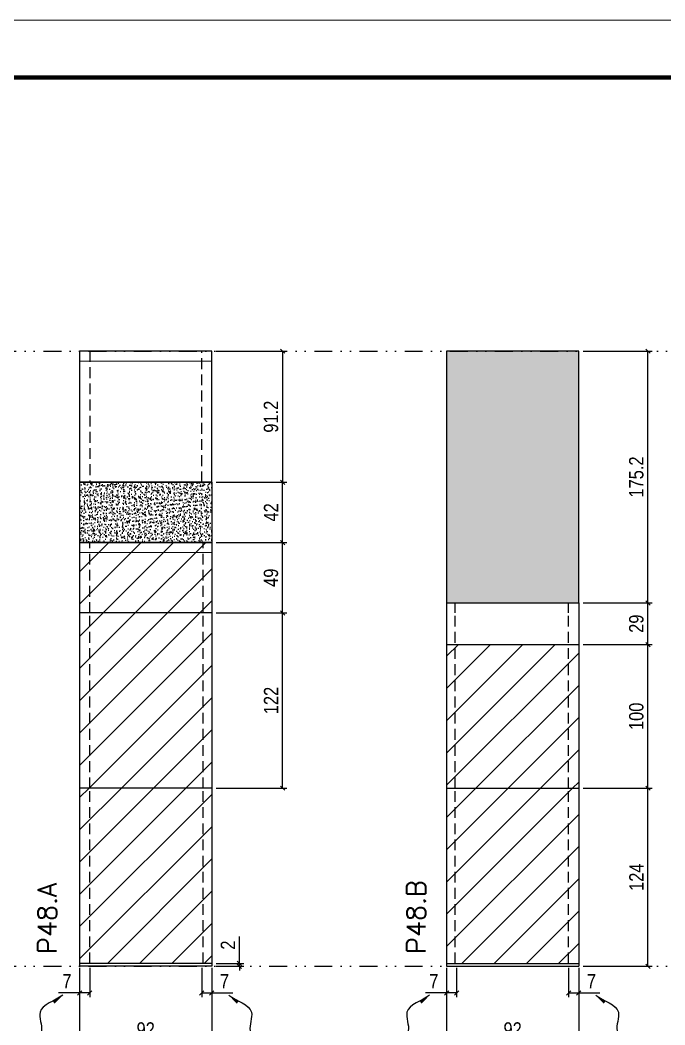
# Model space of a CAD drawing. Extents: x 2949 to 9230, y 1140 to 12527.
# Drawn here: x 3556 to 4005, y 6084 to 6784 of the extents above; entities that cross this region are included whole.
import ezdxf

# ---------------------------------------------------------------- set-up
doc = ezdxf.new("R2010")
doc.units = 0
for name, pattern in [('DASHED', [0.75, 0.5, -0.25]), ('DIVIDE2', [0.625, 0.25, -0.125, 0, -0.125, 0, -0.125]), ('HIDDEN', [0.375, 0.25, -0.125])]:
    doc.linetypes.add(name, pattern=pattern)
for name, color, linetype in [('COTA', 241, 'Continuous'), ('Nível', 160, 'Continuous'), ('Painéis', 200, 'Continuous'), ('Sarrafo de Pressão', 42, 'HIDDEN')]:
    doc.layers.add(name, color=color, linetype=linetype)
for name, color, linetype, lineweight in [('Folhas', 255, 'Continuous', 9), ('Hachura', 251, 'Continuous', 9), ('Sarr 2.2x7', 40, 'Continuous', 9), ('SARRAFO DE PRESSAO', 251, 'DASHED', 9), ('Texto Seção', 7, 'Continuous', 15)]:
    doc.layers.add(name, color=color, linetype=linetype, lineweight=lineweight)
doc.styles.add('COTA TECNICA', font='techl___.ttf', dxfattribs={"height": 10})
doc.styles.add('COTA TECNICA-50', font='techl___.ttf', dxfattribs={"height": 10})
doc.styles.add('REGUA-120', font='ROMANS.shx', dxfattribs={"height": 15})
doc.styles.get("Standard").update_dxf_attribs({"font": 'arial.ttf'})
doc.dimstyles.new('COTA PAINEL-50', dxfattribs={"dimtxt": 10, "dimasz": 3, "dimexe": 3, "dimexo": 3, "dimgap": 3, "dimtad": 1, "dimdec": 1, "dimzin": 12, "dimdsep": 46, "dimtxsty": 'COTA TECNICA-50', "dimblk1": 'OBLIQUE', "dimblk2": 'OBLIQUE', "dimsah": 1, "dimcen": 0.9, "dimclrd": 4, "dimclre": 4, "dimclrt": 240, "dimadec": 1, "dimazin": 3, "dimtfac": 1, "dimtdec": 1, "dimtmove": 0, "dimatfit": 3, "dimfxl": 1, "dimtolj": 1, "dimtzin": 12, "dimarcsym": 0})
doc.dimstyles.new('PAINEL', dxfattribs={"dimtxt": 10, "dimasz": 3, "dimexe": 3, "dimexo": 3, "dimgap": 3, "dimtad": 1, "dimdec": 1, "dimzin": 12, "dimdsep": 46, "dimtxsty": 'COTA TECNICA', "dimblk1": 'OBLIQUE', "dimblk2": 'OBLIQUE', "dimsah": 1, "dimcen": 0.9, "dimclrd": 4, "dimclre": 4, "dimclrt": 240, "dimadec": 1, "dimazin": 3, "dimtfac": 1, "dimtdec": 1, "dimtmove": 0, "dimatfit": 3, "dimfxl": 1, "dimtolj": 1, "dimtzin": 12, "dimarcsym": 0})
doc.dimstyles.get("Standard").update_dxf_attribs({"dimtxt": 0.18, "dimasz": 0.18, "dimexe": 0.18, "dimexo": 0.0625, "dimgap": 0.09, "dimtad": 0, "dimtih": 1, "dimtoh": 1, "dimdec": 4, "dimzin": 0, "dimdsep": 46, "dimtxsty": 'Standard', "dimcen": 0.09, "dimadec": 0, "dimazin": 0, "dimtfac": 1, "dimtdec": 4, "dimtofl": 0, "dimtmove": 0, "dimatfit": 3, "dimfxl": 1, "dimtolj": 1, "dimtzin": 0, "dimarcsym": 0})
pattern_1 = [(45, (-126071.967, -22713.47), (-11.2253202, 11.2253202), [])]

# ---------------------------------------------------------------- blocks, each defined once
blk = doc.blocks.new('9999999999')
at = {"layer": 'Folhas'}
blk.add_lwpolyline([(98138.98, 34190.21), (99623.98, 34190.21), (99623.98, 35240.21), (98138.98, 35240.21)], close=True, dxfattribs=at)
at = {"layer": 'Folhas', "color": 30, "const_width": 3}
blk.add_lwpolyline([(98213.98, 34230.21), (99583.98, 34230.21), (99583.98, 35200.21), (98213.98, 35200.21)], close=True, dxfattribs=at)
blk = doc.blocks.new('_Oblique')
at = {"color": 0, "linetype": 'ByBlock', "lineweight": -2}
blk.add_line((-0.5, -0.5), (0.5, 0.5), dxfattribs=at)
blk = doc.blocks.new('*D2284')
at = {"layer": 'COTA', "color": 4, "linetype": 'ByBlock', "lineweight": -2, "transparency": 16777216}
for p, q in [((3948.19, 6249.14), (3996.45, 6249.14)), ((3993.45, 6125.14), (3993.45, 6249.14)), ((3948.19, 6125.14), (3996.45, 6125.14))]:
    blk.add_line(p, q, dxfattribs=at)
at = {"layer": 'Defpoints', "color": 0, "linetype": 'ByBlock', "transparency": 16777216}
for p in [(3945.19, 6249.14), (3993.45, 6249.14), (3945.19, 6125.14)]:
    blk.add_point(p, dxfattribs=at)
at = {"layer": 'COTA', "color": 4, "linetype": 'ByBlock', "lineweight": -2, "transparency": 16777216, "xscale": 3, "yscale": 3, "zscale": 3}
for p, rotation in [((3993.45, 6249.14), 90), ((3993.45, 6125.14), 270)]:
    blk.add_blockref('_Oblique', p, dxfattribs=dict(at, rotation=rotation))
at = {"layer": 'COTA', "color": 240, "linetype": 'ByBlock', "transparency": 16777216, "insert": (3985.38, 6187.14), "char_height": 10, "attachment_point": 5, "rotation": 90, "style": 'COTA TECNICA'}
blk.add_mtext('\\A1;124', dxfattribs=at)
blk = doc.blocks.new('*D2285')
at = {"layer": 'COTA', "color": 4, "linetype": 'ByBlock', "lineweight": -2, "transparency": 16777216}
for p, q in [((3948.19, 6349.14), (3996.45, 6349.14)), ((3993.45, 6249.14), (3993.45, 6349.14)), ((3948.19, 6249.14), (3996.45, 6249.14))]:
    blk.add_line(p, q, dxfattribs=at)
at = {"layer": 'Defpoints', "color": 0, "linetype": 'ByBlock', "transparency": 16777216}
for p in [(3945.19, 6349.14), (3993.45, 6349.14), (3945.19, 6249.14)]:
    blk.add_point(p, dxfattribs=at)
at = {"layer": 'COTA', "color": 4, "linetype": 'ByBlock', "lineweight": -2, "transparency": 16777216, "xscale": 3, "yscale": 3, "zscale": 3}
for p, rotation in [((3993.45, 6349.14), 90), ((3993.45, 6249.14), 270)]:
    blk.add_blockref('_Oblique', p, dxfattribs=dict(at, rotation=rotation))
at = {"layer": 'COTA', "color": 240, "linetype": 'ByBlock', "transparency": 16777216, "insert": (3985.35, 6299.14), "char_height": 10, "attachment_point": 5, "rotation": 90, "style": 'COTA TECNICA'}
blk.add_mtext('\\A1;100', dxfattribs=at)
blk = doc.blocks.new('*D1362')
at = {"layer": 'COTA', "color": 4, "lineweight": -2, "transparency": 16777216}
for p, q in [((3597.64, 6124.14), (3597.64, 6069.97)), ((3689.64, 6124.14), (3689.64, 6069.97)), ((3689.64, 6072.97), (3597.64, 6072.97))]:
    blk.add_line(p, q, dxfattribs=at)
at = {"layer": 'Defpoints', "color": 0, "transparency": 16777216}
for p in [(3597.64, 6127.14), (3689.64, 6127.14), (3597.64, 6072.97)]:
    blk.add_point(p, dxfattribs=at)
at = {"layer": 'COTA', "color": 4, "lineweight": -2, "transparency": 16777216, "xscale": 3, "yscale": 3, "zscale": 3, "rotation": 180}
blk.add_blockref('_Oblique', (3597.64, 6072.97), dxfattribs=at)
at = {"layer": 'COTA', "color": 4, "lineweight": -2, "transparency": 16777216, "xscale": 3, "yscale": 3, "zscale": 3}
blk.add_blockref('_Oblique', (3689.64, 6072.97), dxfattribs=at)
at = {"layer": 'COTA', "color": 240, "transparency": 16777216, "insert": (3643.64, 6081.05), "char_height": 10, "attachment_point": 5, "style": 'COTA TECNICA'}
blk.add_mtext('\\A1;92', dxfattribs=at)
blk = doc.blocks.new('*D1363')
at = {"layer": 'COTA', "color": 4, "lineweight": -2, "transparency": 16777216}
for p, q in [((3597.64, 6122.14), (3597.64, 6103.63)), ((3604.64, 6124.14), (3604.64, 6103.63)), ((3597.64, 6106.63), (3582.91, 6106.63)), ((3604.64, 6106.63), (3597.64, 6106.63))]:
    blk.add_line(p, q, dxfattribs=at)
at = {"layer": 'Defpoints', "color": 0, "transparency": 16777216}
for p in [(3597.64, 6125.14), (3604.64, 6127.14), (3597.64, 6106.63)]:
    blk.add_point(p, dxfattribs=at)
at = {"layer": 'COTA', "color": 4, "lineweight": -2, "transparency": 16777216, "xscale": 3, "yscale": 3, "zscale": 3, "rotation": 180}
blk.add_blockref('_Oblique', (3597.64, 6106.63), dxfattribs=at)
at = {"layer": 'COTA', "color": 4, "lineweight": -2, "transparency": 16777216, "xscale": 3, "yscale": 3, "zscale": 3}
blk.add_blockref('_Oblique', (3604.64, 6106.63), dxfattribs=at)
at = {"layer": 'COTA', "color": 240, "transparency": 16777216, "insert": (3588.78, 6114.71), "char_height": 10, "attachment_point": 5, "style": 'COTA TECNICA-50'}
blk.add_mtext('\\A1;7', dxfattribs=at)
blk = doc.blocks.new('*D1364')
at = {"layer": 'COTA', "color": 4, "lineweight": -2, "transparency": 16777216}
for p, q in [((3682.64, 6124.14), (3682.64, 6103.63)), ((3689.64, 6122.14), (3689.64, 6103.63)), ((3682.64, 6106.63), (3689.64, 6106.63)), ((3689.64, 6106.63), (3704.38, 6106.63))]:
    blk.add_line(p, q, dxfattribs=at)
at = {"layer": 'Defpoints', "color": 0, "transparency": 16777216}
for p in [(3682.64, 6127.14), (3689.64, 6125.14), (3689.64, 6106.63)]:
    blk.add_point(p, dxfattribs=at)
at = {"layer": 'COTA', "color": 4, "lineweight": -2, "transparency": 16777216, "xscale": 3, "yscale": 3, "zscale": 3, "rotation": 180}
blk.add_blockref('_Oblique', (3682.64, 6106.63), dxfattribs=at)
at = {"layer": 'COTA', "color": 4, "lineweight": -2, "transparency": 16777216, "xscale": 3, "yscale": 3, "zscale": 3}
blk.add_blockref('_Oblique', (3689.64, 6106.63), dxfattribs=at)
at = {"layer": 'COTA', "color": 240, "transparency": 16777216, "insert": (3698.51, 6114.71), "char_height": 10, "attachment_point": 5, "style": 'COTA TECNICA-50'}
blk.add_mtext('\\A1;7', dxfattribs=at)
blk = doc.blocks.new('*D1365')
at = {"layer": 'COTA', "color": 4, "lineweight": -2, "transparency": 16777216}
for p, q in [((3853.19, 6124.14), (3853.19, 6069.97)), ((3945.19, 6124.14), (3945.19, 6069.97)), ((3945.19, 6072.97), (3853.19, 6072.97))]:
    blk.add_line(p, q, dxfattribs=at)
at = {"layer": 'Defpoints', "color": 0, "transparency": 16777216}
for p in [(3853.19, 6127.14), (3945.19, 6127.14), (3853.19, 6072.97)]:
    blk.add_point(p, dxfattribs=at)
at = {"layer": 'COTA', "color": 4, "lineweight": -2, "transparency": 16777216, "xscale": 3, "yscale": 3, "zscale": 3, "rotation": 180}
blk.add_blockref('_Oblique', (3853.19, 6072.97), dxfattribs=at)
at = {"layer": 'COTA', "color": 4, "lineweight": -2, "transparency": 16777216, "xscale": 3, "yscale": 3, "zscale": 3}
blk.add_blockref('_Oblique', (3945.19, 6072.97), dxfattribs=at)
at = {"layer": 'COTA', "color": 240, "transparency": 16777216, "insert": (3899.19, 6081.05), "char_height": 10, "attachment_point": 5, "style": 'COTA TECNICA'}
blk.add_mtext('\\A1;92', dxfattribs=at)
blk = doc.blocks.new('*D1366')
at = {"layer": 'COTA', "color": 4, "lineweight": -2, "transparency": 16777216}
for p, q in [((3853.19, 6122.14), (3853.19, 6103.63)), ((3860.19, 6124.14), (3860.19, 6103.63)), ((3853.19, 6106.63), (3838.46, 6106.63)), ((3860.19, 6106.63), (3853.19, 6106.63))]:
    blk.add_line(p, q, dxfattribs=at)
at = {"layer": 'Defpoints', "color": 0, "transparency": 16777216}
for p in [(3853.19, 6125.14), (3860.19, 6127.14), (3853.19, 6106.63)]:
    blk.add_point(p, dxfattribs=at)
at = {"layer": 'COTA', "color": 4, "lineweight": -2, "transparency": 16777216, "xscale": 3, "yscale": 3, "zscale": 3, "rotation": 180}
blk.add_blockref('_Oblique', (3853.19, 6106.63), dxfattribs=at)
at = {"layer": 'COTA', "color": 4, "lineweight": -2, "transparency": 16777216, "xscale": 3, "yscale": 3, "zscale": 3}
blk.add_blockref('_Oblique', (3860.19, 6106.63), dxfattribs=at)
at = {"layer": 'COTA', "color": 240, "transparency": 16777216, "insert": (3844.33, 6114.71), "char_height": 10, "attachment_point": 5, "style": 'COTA TECNICA-50'}
blk.add_mtext('\\A1;7', dxfattribs=at)
blk = doc.blocks.new('*D1367')
at = {"layer": 'COTA', "color": 4, "lineweight": -2, "transparency": 16777216}
for p, q in [((3938.19, 6124.14), (3938.19, 6103.63)), ((3945.19, 6122.14), (3945.19, 6103.63)), ((3938.19, 6106.63), (3945.19, 6106.63)), ((3945.19, 6106.63), (3959.93, 6106.63))]:
    blk.add_line(p, q, dxfattribs=at)
at = {"layer": 'Defpoints', "color": 0, "transparency": 16777216}
for p in [(3938.19, 6127.14), (3945.19, 6125.14), (3945.19, 6106.63)]:
    blk.add_point(p, dxfattribs=at)
at = {"layer": 'COTA', "color": 4, "lineweight": -2, "transparency": 16777216, "xscale": 3, "yscale": 3, "zscale": 3, "rotation": 180}
blk.add_blockref('_Oblique', (3938.19, 6106.63), dxfattribs=at)
at = {"layer": 'COTA', "color": 4, "lineweight": -2, "transparency": 16777216, "xscale": 3, "yscale": 3, "zscale": 3}
blk.add_blockref('_Oblique', (3945.19, 6106.63), dxfattribs=at)
at = {"layer": 'COTA', "color": 240, "transparency": 16777216, "insert": (3954.06, 6114.71), "char_height": 10, "attachment_point": 5, "style": 'COTA TECNICA-50'}
blk.add_mtext('\\A1;7', dxfattribs=at)
blk = doc.blocks.new('*D1368')
at = {"layer": 'COTA', "color": 4, "lineweight": -2, "transparency": 16777216}
for p, q in [((3708.9, 6127.14), (3708.9, 6145.94)), ((3692.64, 6127.14), (3711.9, 6127.14)), ((3692.64, 6125.14), (3711.9, 6125.14)), ((3708.9, 6125.14), (3708.9, 6127.14)), ((3708.9, 6125.14), (3708.9, 6122.14))]:
    blk.add_line(p, q, dxfattribs=at)
at = {"layer": 'Defpoints', "color": 0, "transparency": 16777216}
for p in [(3689.64, 6127.14), (3689.64, 6125.14), (3708.9, 6125.14)]:
    blk.add_point(p, dxfattribs=at)
at = {"layer": 'COTA', "color": 4, "lineweight": -2, "transparency": 16777216, "xscale": 3, "yscale": 3, "zscale": 3}
for p, rotation in [((3708.9, 6127.14), 270), ((3708.9, 6125.14), 90)]:
    blk.add_blockref('_Oblique', p, dxfattribs=dict(at, rotation=rotation))
at = {"layer": 'COTA', "color": 240, "transparency": 16777216, "insert": (3700.9, 6139.89), "char_height": 10, "attachment_point": 5, "rotation": 90, "style": 'COTA TECNICA-50'}
blk.add_mtext('\\A1;2', dxfattribs=at)
blk = doc.blocks.new('*D2008')
at = {"layer": 'COTA', "color": 4, "linetype": 'ByBlock', "lineweight": -2, "transparency": 16777216}
for p, q in [((3692.64, 6371.14), (3742.01, 6371.14)), ((3739.01, 6249.14), (3739.01, 6371.14)), ((3692.64, 6249.14), (3742.01, 6249.14))]:
    blk.add_line(p, q, dxfattribs=at)
at = {"layer": 'Defpoints', "color": 0, "linetype": 'ByBlock', "transparency": 16777216}
for p in [(3689.64, 6371.14), (3739.01, 6371.14), (3689.64, 6249.14)]:
    blk.add_point(p, dxfattribs=at)
at = {"layer": 'COTA', "color": 4, "linetype": 'ByBlock', "lineweight": -2, "transparency": 16777216, "xscale": 3, "yscale": 3, "zscale": 3}
for p, rotation in [((3739.01, 6371.14), 90), ((3739.01, 6249.14), 270)]:
    blk.add_blockref('_Oblique', p, dxfattribs=dict(at, rotation=rotation))
at = {"layer": 'COTA', "color": 240, "linetype": 'ByBlock', "transparency": 16777216, "insert": (3730.95, 6310.14), "char_height": 10, "attachment_point": 5, "rotation": 90, "style": 'COTA TECNICA'}
blk.add_mtext('\\A1;122', dxfattribs=at)
blk = doc.blocks.new('*D2009')
at = {"layer": 'COTA', "color": 4, "linetype": 'ByBlock', "lineweight": -2, "transparency": 16777216}
for p, q in [((3692.64, 6420.14), (3742.01, 6420.14)), ((3739.01, 6371.14), (3739.01, 6420.14)), ((3692.64, 6371.14), (3742.01, 6371.14))]:
    blk.add_line(p, q, dxfattribs=at)
at = {"layer": 'Defpoints', "color": 0, "linetype": 'ByBlock', "transparency": 16777216}
for p in [(3689.64, 6420.14), (3739.01, 6420.14), (3689.64, 6371.14)]:
    blk.add_point(p, dxfattribs=at)
at = {"layer": 'COTA', "color": 4, "linetype": 'ByBlock', "lineweight": -2, "transparency": 16777216, "xscale": 3, "yscale": 3, "zscale": 3}
for p, rotation in [((3739.01, 6420.14), 90), ((3739.01, 6371.14), 270)]:
    blk.add_blockref('_Oblique', p, dxfattribs=dict(at, rotation=rotation))
at = {"layer": 'COTA', "color": 240, "linetype": 'ByBlock', "transparency": 16777216, "insert": (3730.91, 6395.64), "char_height": 10, "attachment_point": 5, "rotation": 90, "style": 'COTA TECNICA'}
blk.add_mtext('\\A1;49', dxfattribs=at)
blk = doc.blocks.new('*D2010')
at = {"layer": 'COTA', "color": 4, "linetype": 'ByBlock', "lineweight": -2, "transparency": 16777216}
for p, q in [((3692.64, 6462.14), (3742.01, 6462.14)), ((3739.01, 6420.14), (3739.01, 6462.14)), ((3692.64, 6420.14), (3742.01, 6420.14))]:
    blk.add_line(p, q, dxfattribs=at)
at = {"layer": 'Defpoints', "color": 0, "linetype": 'ByBlock', "transparency": 16777216}
for p in [(3689.64, 6462.14), (3739.01, 6462.14), (3689.64, 6420.14)]:
    blk.add_point(p, dxfattribs=at)
at = {"layer": 'COTA', "color": 4, "linetype": 'ByBlock', "lineweight": -2, "transparency": 16777216, "xscale": 3, "yscale": 3, "zscale": 3}
for p, rotation in [((3739.01, 6462.14), 90), ((3739.01, 6420.14), 270)]:
    blk.add_blockref('_Oblique', p, dxfattribs=dict(at, rotation=rotation))
at = {"layer": 'COTA', "color": 240, "linetype": 'ByBlock', "transparency": 16777216, "insert": (3730.94, 6441.14), "char_height": 10, "attachment_point": 5, "rotation": 90, "style": 'COTA TECNICA'}
blk.add_mtext('\\A1;42', dxfattribs=at)
blk = doc.blocks.new('*D2011')
at = {"layer": 'COTA', "color": 4, "linetype": 'ByBlock', "lineweight": -2, "transparency": 16777216}
for p, q in [((3948.19, 6553.37), (3996.45, 6553.37)), ((3993.45, 6378.14), (3993.45, 6553.37)), ((3948.19, 6378.14), (3996.45, 6378.14))]:
    blk.add_line(p, q, dxfattribs=at)
at = {"layer": 'Defpoints', "color": 0, "linetype": 'ByBlock', "transparency": 16777216}
for p in [(3945.19, 6553.37), (3993.45, 6553.37), (3945.19, 6378.14)]:
    blk.add_point(p, dxfattribs=at)
at = {"layer": 'COTA', "color": 4, "linetype": 'ByBlock', "lineweight": -2, "transparency": 16777216, "xscale": 3, "yscale": 3, "zscale": 3}
for p, rotation in [((3993.45, 6553.37), 90), ((3993.45, 6378.14), 270)]:
    blk.add_blockref('_Oblique', p, dxfattribs=dict(at, rotation=rotation))
at = {"layer": 'COTA', "color": 240, "linetype": 'ByBlock', "transparency": 16777216, "insert": (3985.34, 6465.75), "char_height": 10, "attachment_point": 5, "rotation": 90, "style": 'COTA TECNICA'}
blk.add_mtext('\\A1;175.2', dxfattribs=at)
blk = doc.blocks.new('*D1584')
at = {"layer": 'Defpoints', "color": 0, "linetype": 'ByBlock', "transparency": 16777216}
for p in [(3689.64, 6553.37), (3689.64, 6462.14), (3739.01, 6462.14)]:
    blk.add_point(p, dxfattribs=at)
at = {"layer": 'Painéis', "color": 4, "linetype": 'ByBlock', "lineweight": -2, "transparency": 16777216}
for p, q in [((3692.64, 6553.37), (3742.01, 6553.37)), ((3739.01, 6553.37), (3739.01, 6462.14)), ((3692.64, 6462.14), (3742.01, 6462.14))]:
    blk.add_line(p, q, dxfattribs=at)
at = {"layer": 'Painéis', "color": 4, "linetype": 'ByBlock', "lineweight": -2, "transparency": 16777216, "xscale": 3, "yscale": 3, "zscale": 3}
for p, rotation in [((3739.01, 6553.37), 90), ((3739.01, 6462.14), 270)]:
    blk.add_blockref('_Oblique', p, dxfattribs=dict(at, rotation=rotation))
at = {"layer": 'Painéis', "color": 240, "linetype": 'ByBlock', "transparency": 16777216, "insert": (3730.92, 6507.75), "char_height": 10, "attachment_point": 5, "rotation": 90, "style": 'COTA TECNICA'}
blk.add_mtext('\\A1;91.2', dxfattribs=at)
blk = doc.blocks.new('*D2154')
at = {"layer": 'Defpoints', "color": 0, "linetype": 'ByBlock', "transparency": 16777216}
for p in [(3945.19, 6378.14), (3993.45, 6378.14), (3945.19, 6349.14)]:
    blk.add_point(p, dxfattribs=at)
at = {"layer": 'Painéis', "color": 4, "linetype": 'ByBlock', "lineweight": -2, "transparency": 16777216}
for p, q in [((3948.19, 6378.14), (3996.45, 6378.14)), ((3993.45, 6349.14), (3993.45, 6378.14)), ((3948.19, 6349.14), (3996.45, 6349.14))]:
    blk.add_line(p, q, dxfattribs=at)
at = {"layer": 'Painéis', "color": 4, "linetype": 'ByBlock', "lineweight": -2, "transparency": 16777216, "xscale": 3, "yscale": 3, "zscale": 3}
for p, rotation in [((3993.45, 6378.14), 90), ((3993.45, 6349.14), 270)]:
    blk.add_blockref('_Oblique', p, dxfattribs=dict(at, rotation=rotation))
at = {"layer": 'Painéis', "color": 240, "linetype": 'ByBlock', "transparency": 16777216, "insert": (3985.36, 6363.64), "char_height": 10, "attachment_point": 5, "rotation": 90, "style": 'COTA TECNICA'}
blk.add_mtext('\\A1;29', dxfattribs=at)

msp = doc.modelspace()

# ---------------------------------------------------------------- hatches: boundary and pattern name
at = {"layer": 'COTA', "linetype": 'ByBlock'}
h = msp.add_hatch(dxfattribs=at)
h.set_pattern_fill('AR-CONC', color=256, scale=0.03)
h.set_pattern_definition([(50, (-126071.9665, -22713.4705), (5.46554007, -0.47817257), [0.5715, -6.2865]), (355, (-126071.9665, -22713.4705), (-1.05730264, 5.73170536), [0.4572, -5.02921753]), (100.4514447, (-126071.511, -22713.5104), (4.40823741, 5.25353256), [0.48570026, -5.34270734]), (46.1842, (-126071.9665, -22711.9465), (8.13237123, -1.26126984), [0.85725, -9.42975]), (96.6355576, (-126071.289, -22712.052), (7.122124, 7.42278374), [0.7285507, -8.01406824]), (351.184151, (-126071.9665, -22711.9465), (7.122124, 7.42278374), [0.685799, -7.54379196]), (21, (-126071.2045, -22712.3275), (4.54843174, -3.06795595), [0.5715, -6.2865]), (326, (-126071.2045, -22712.3275), (1.85406085, 5.52563898), [0.4572, -5.0292]), (71.451445, (-126070.8255, -22712.583), (6.40249258, 2.45768307), [0.48570026, -5.34269813]), (37.5, (-126071.9665, -22713.4705), (0.092658098, 2.536651166), [0, -4.96824, 0, -5.1054, 0, -5.04825]), (7.5, (-126071.9665, -22713.4705), (2.004589875, 3.005417245), [0, -2.91084, 0, -4.85394, 0, -1.92405]), (327.5, (-126073.6658, -22713.4705), (4.067717855, -0.17186232), [0, -1.905, 0, -5.9436, 0, -7.8867]), (317.5, (-126074.4278, -22713.4705), (4.44387544, 0.76279473), [0, -2.4765, 0, -3.94716, 0, -5.6007])])
h.paths.add_polyline_path([(3945.19, 6462.14), (3945.19, 6553.37), (3853.19, 6553.37), (3853.19, 6462.14), (3853.19, 6461.93), (3853.19, 6378.14), (3945.19, 6378.14)])
h = msp.add_hatch(dxfattribs=at)
h.set_pattern_fill('AR-CONC', color=256, scale=0.03)
h.set_pattern_definition([(50, (-130840.4665, -23902.0456), (5.46554007, -0.47817257), [0.5715, -6.2865]), (355, (-130840.4665, -23902.0456), (-1.05730264, 5.73170536), [0.4572, -5.02921753]), (100.4514447, (-130840.011, -23902.0855), (4.40823741, 5.25353256), [0.48570026, -5.34270734]), (46.1842, (-130840.4665, -23900.5216), (8.13237123, -1.26126984), [0.85725, -9.42975]), (96.6355576, (-130839.789, -23900.627), (7.122124, 7.42278374), [0.7285507, -8.01406824]), (351.184151, (-130840.4665, -23900.522), (7.122124, 7.42278374), [0.685799, -7.54379196]), (21, (-130839.7045, -23900.9026), (4.54843174, -3.06795595), [0.5715, -6.2865]), (326, (-130839.7045, -23900.9026), (1.85406085, 5.52563898), [0.4572, -5.0292]), (71.451445, (-130839.3255, -23901.1583), (6.40249258, 2.45768307), [0.48570026, -5.34269813]), (37.5, (-130840.4665, -23902.0456), (0.092658098, 2.536651166), [0, -4.96824, 0, -5.1054, 0, -5.04825]), (7.5, (-130840.4665, -23902.0456), (2.004589875, 3.005417245), [0, -2.91084, 0, -4.85394, 0, -1.92405]), (327.5, (-130842.1658, -23902.0456), (4.067717855, -0.17186232), [0, -1.905, 0, -5.9436, 0, -7.8867]), (317.5, (-130842.9278, -23902.0456), (4.44387544, 0.76279473), [0, -2.4765, 0, -3.94716, 0, -5.6007])])
h.paths.add_polyline_path([(3597.64, 6462.14), (3597.64, 6420.14), (3689.64, 6420.14), (3689.64, 6462.14)])
at = {"layer": 'Hachura', "linetype": 'ByBlock'}
h = msp.add_hatch(dxfattribs=at)
h.set_pattern_fill('ANSI31', color=256, scale=5)
h.set_pattern_definition(pattern_1)
h.paths.add_polyline_path([(3689.64, 6420.14), (3597.64, 6420.14), (3597.64, 6371.14), (3689.64, 6371.14)])
h = msp.add_hatch(dxfattribs=at)
h.set_pattern_fill('ANSI31', color=256, scale=5)
h.set_pattern_definition(pattern_1)
h.paths.add_polyline_path([(3689.64, 6371.14), (3597.64, 6371.14), (3597.64, 6249.14), (3689.64, 6249.14)])
h = msp.add_hatch(dxfattribs=at)
h.set_pattern_fill('ANSI31', color=256, scale=5)
h.set_pattern_definition(pattern_1)
h.paths.add_polyline_path([(3945.19, 6349.14), (3853.19, 6349.14), (3853.19, 6249.14), (3945.19, 6249.14)])
h = msp.add_hatch(dxfattribs=at)
h.set_pattern_fill('ANSI31', color=256, scale=5)
h.set_pattern_definition(pattern_1)
h.paths.add_polyline_path([(3689.64, 6249.14), (3597.64, 6249.14), (3597.64, 6127.14), (3689.64, 6127.14)])
h = msp.add_hatch(dxfattribs=at)
h.set_pattern_fill('ANSI31', color=256, scale=5)
h.set_pattern_definition(pattern_1)
h.paths.add_polyline_path([(3945.19, 6249.14), (3853.19, 6249.14), (3853.19, 6127.14), (3945.19, 6127.14)])

# ---------------------------------------------------------------- linework, layer by layer
at = {"layer": 'COTA', "linetype": 'ByBlock'}
for p, q in [((3853.19, 6553.37), (3853.19, 6378.14)), ((3945.19, 6553.37), (3853.19, 6553.37)), ((3945.19, 6378.14), (3945.19, 6553.37)), ((3597.64, 6462.14), (3597.64, 6420.14)), ((3689.64, 6462.14), (3597.64, 6462.14)), ((3689.64, 6462.14), (3689.64, 6420.14))]:
    msp.add_line(p, q, dxfattribs=at)
at = {"layer": 'Nível', "color": 4, "linetype": 'DIVIDE2', "ltscale": 50}
for p, q in [((3383.69, 6553.37), (4394.03, 6553.37)), ((3383.69, 6125.14), (4394.03, 6125.14))]:
    msp.add_line(p, q, dxfattribs=at)
at = {"layer": 'Painéis', "linetype": 'ByBlock'}
for p, q in [((3689.64, 6553.37), (3597.64, 6553.37)), ((3597.64, 6553.37), (3597.64, 6462.14)), ((3689.64, 6462.14), (3689.64, 6553.37)), ((3597.64, 6462.14), (3689.64, 6462.14)), ((3689.64, 6420.14), (3597.64, 6420.14)), ((3597.64, 6420.14), (3597.64, 6125.14)), ((3597.64, 6420.14), (3689.64, 6420.14)), ((3689.64, 6420.14), (3689.64, 6125.14)), ((3853.19, 6378.14), (3853.19, 6125.14)), ((3853.19, 6378.14), (3945.19, 6378.14)), ((3945.19, 6378.14), (3945.19, 6125.14)), ((3689.64, 6371.14), (3597.64, 6371.14)), ((3853.19, 6349.14), (3945.19, 6349.14)), ((3689.64, 6249.14), (3597.64, 6249.14)), ((3853.19, 6249.14), (3945.19, 6249.14)), ((3689.64, 6127.14), (3597.64, 6127.14)), ((3689.64, 6125.14), (3597.64, 6125.14)), ((3853.19, 6127.14), (3945.19, 6127.14)), ((3853.19, 6125.14), (3945.19, 6125.14))]:
    msp.add_line(p, q, dxfattribs=at)
at = {"layer": 'Sarr 2.2x7'}
for p, q in [((3689.64, 6546.37), (3597.64, 6546.37)), ((3597.64, 6413.14), (3689.64, 6413.14))]:
    msp.add_line(p, q, dxfattribs=at)
at = {"layer": 'Sarrafo de Pressão', "ltscale": 30}
for p, q in [((3604.64, 6553.37), (3604.64, 6462.14)), ((3682.64, 6462.14), (3682.64, 6553.37)), ((3604.64, 6371.14), (3604.64, 6420.14)), ((3683.64, 6371.14), (3683.64, 6420.14)), ((3859.19, 6371.14), (3859.19, 6378.14)), ((3938.19, 6371.14), (3938.19, 6378.14)), ((3604.64, 6249.14), (3604.64, 6371.14)), ((3683.64, 6249.14), (3683.64, 6371.14)), ((3859.19, 6249.14), (3859.19, 6371.14)), ((3938.19, 6249.14), (3938.19, 6371.14)), ((3604.64, 6127.14), (3604.64, 6249.14)), ((3683.64, 6127.14), (3683.64, 6249.14)), ((3859.19, 6127.14), (3859.19, 6249.14)), ((3938.19, 6127.14), (3938.19, 6249.14))]:
    msp.add_line(p, q, dxfattribs=at)

# ---------------------------------------------------------------- block references
at = {"layer": 'SARRAFO DE PRESSAO', "color": 6, "linetype": 'ByBlock'}
msp.add_blockref('9999999999', (-95189.94, -28456.35), dxfattribs=at)

# ---------------------------------------------------------------- texts
at = {"layer": 'Texto Seção', "style": 'REGUA-120'}
for s, p in [('P48.A', (3581.57, 6133.78)), ('P48.B', (3838.51, 6133.78))]:
    msp.add_text(s, height=13, rotation=90, dxfattribs=at).set_placement(p)

# ---------------------------------------------------------------- dimensions: what is measured, and where the dimension line sits
at = {"layer": 'COTA', "linetype": 'ByBlock'}
for base, p1, p2, picture, middle in [((3993.45, 6553.37), (3945.19, 6378.14), (3945.19, 6553.37), '*D2011', (3985.34, 6465.75)), ((3739.01, 6371.14), (3689.64, 6249.14), (3689.64, 6371.14), '*D2008', (3730.95, 6310.14)), ((3993.45, 6249.14), (3945.19, 6125.14), (3945.19, 6249.14), '*D2284', (3985.38, 6187.14))]:
    dim = msp.add_linear_dim(base=base, p1=p1, p2=p2, angle=90, dimstyle='PAINEL', dxfattribs=at)
    dim.commit()
    dim.dimension.update_dxf_attribs({"geometry": picture, "text_midpoint": middle})
for base, p1, p2, picture, middle in [((3739.01, 6462.14), (3689.64, 6420.14), (3689.64, 6462.14), '*D2010', (3730.94, 6441.14)), ((3739.01, 6420.14), (3689.64, 6371.14), (3689.64, 6420.14), '*D2009', (3730.91, 6395.64)), ((3993.45, 6349.14), (3945.19, 6249.14), (3945.19, 6349.14), '*D2285', (3985.35, 6299.14))]:
    dim = msp.add_linear_dim(base=base, p1=p1, p2=p2, angle=90, dimstyle='PAINEL', override={"dimtmove": 1}, dxfattribs=at)
    dim.commit()
    dim.dimension.update_dxf_attribs({"geometry": picture, "text_midpoint": middle})
at = {"layer": 'COTA'}
dim = msp.add_linear_dim(base=(3708.9, 6125.14), p1=(3689.64, 6127.14), p2=(3689.64, 6125.14), angle=90, dimstyle='COTA PAINEL-50', dxfattribs=at)
dim.commit()
dim.dimension.update_dxf_attribs({"geometry": '*D1368', "text_midpoint": (3708.9, 6139.89), "dimtype": 160})
for base, p1, p2, picture, middle in [((3597.64, 6106.63), (3604.64, 6127.14), (3597.64, 6125.14), '*D1363', (3588.78, 6114.71)), ((3853.19, 6106.63), (3860.19, 6127.14), (3853.19, 6125.14), '*D1366', (3844.33, 6114.71))]:
    dim = msp.add_linear_dim(base=base, p1=p1, p2=p2, angle=180, dimstyle='COTA PAINEL-50', dxfattribs=at)
    dim.commit()
    dim.dimension.update_dxf_attribs({"geometry": picture, "text_midpoint": middle})
for base, p1, p2, picture, middle in [((3597.64, 6072.97), (3689.64, 6127.14), (3597.64, 6127.14), '*D1362', (3643.64, 6081.05)), ((3853.19, 6072.97), (3945.19, 6127.14), (3853.19, 6127.14), '*D1365', (3899.19, 6081.05))]:
    dim = msp.add_linear_dim(base=base, p1=p1, p2=p2, angle=180, dimstyle='PAINEL', override={"dimarcsym": 2}, dxfattribs=at)
    dim.commit()
    dim.dimension.update_dxf_attribs({"geometry": picture, "text_midpoint": middle})
for base, p1, p2, picture, middle in [((3689.64, 6106.63), (3682.64, 6127.14), (3689.64, 6125.14), '*D1364', (3698.51, 6114.71)), ((3945.19, 6106.63), (3938.19, 6127.14), (3945.19, 6125.14), '*D1367', (3954.06, 6114.71))]:
    dim = msp.add_linear_dim(base=base, p1=p1, p2=p2, dimstyle='COTA PAINEL-50', dxfattribs=at)
    dim.commit()
    dim.dimension.update_dxf_attribs({"geometry": picture, "text_midpoint": middle})
at = {"layer": 'Painéis', "linetype": 'ByBlock'}
for base, p1, p2, picture, middle in [((3739.01, 6462.14), (3689.64, 6553.37), (3689.64, 6462.14), '*D1584', (3730.92, 6507.75)), ((3993.45, 6378.14), (3945.19, 6349.14), (3945.19, 6378.14), '*D2154', (3985.36, 6363.64))]:
    dim = msp.add_linear_dim(base=base, p1=p1, p2=p2, angle=90, dimstyle='PAINEL', dxfattribs=at)
    dim.commit()
    dim.dimension.update_dxf_attribs({"geometry": picture, "text_midpoint": middle})

# ---------------------------------------------------------------- leaders
at = {"layer": 'COTA', "path_type": 1}
for points in [[(3585.82, 6104.96), (3570.03, 6093.13), (3570.96, 6080.12), (3565.4, 6070.34)], [(3701.47, 6104.96), (3717.26, 6093.13), (3716.33, 6080.12), (3721.89, 6070.34)], [(3841.37, 6104.96), (3825.58, 6093.13), (3826.51, 6080.12), (3820.95, 6070.34)], [(3957.02, 6104.96), (3972.81, 6093.13), (3971.88, 6080.12), (3977.44, 6070.34)]]:
    msp.add_leader(points, dimstyle='Standard', override={"dimasz": 8}, dxfattribs=at)

doc.saveas('drawing.dxf')
